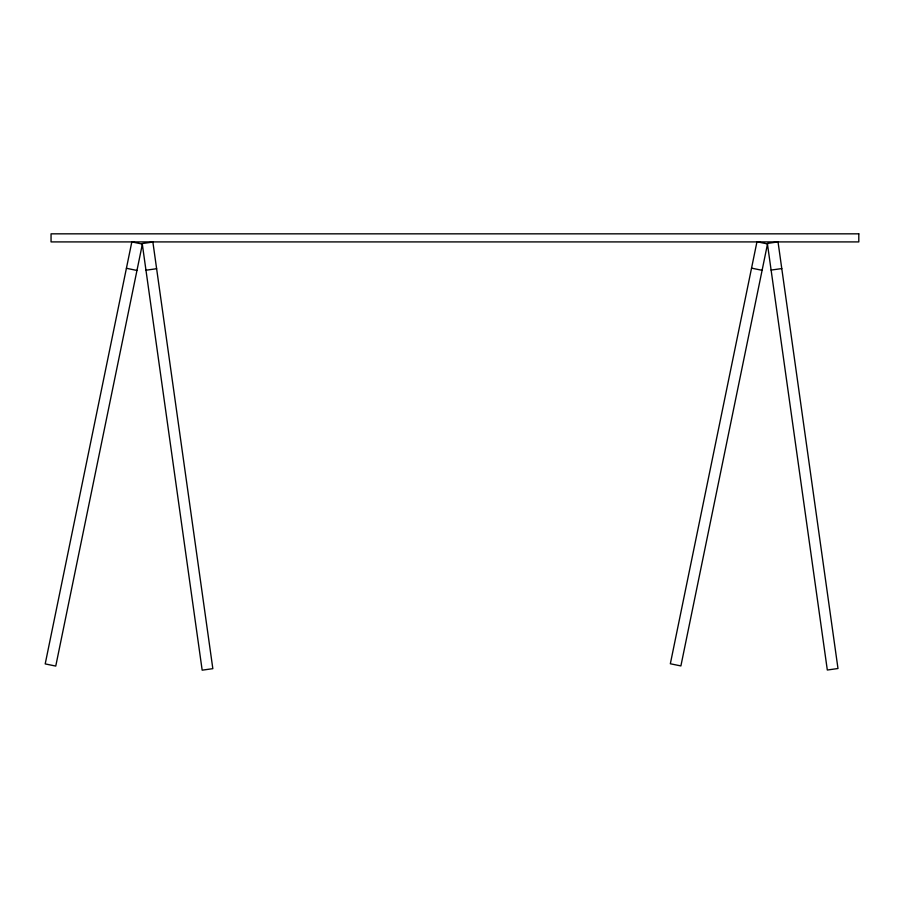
<?xml version="1.0" encoding="UTF-8"?>
<svg xmlns="http://www.w3.org/2000/svg" width="904" height="904" viewBox="0 0 904 904"><rect width="100%" height="100%" fill="white"/><g stroke="black" fill="none" stroke-linecap="round" stroke-linejoin="round"><path stroke-width="1.36" d="M145.962 270.217L156.629 268.725M771.112 270.07L781.768 268.578M751.552 268.138L762.106 270.307M126.413 268.285L136.956 270.454M131.826 241.91L45.2 663.909L55.754 666.078L142.38 244.08L131.826 241.91M756.964 241.763L670.339 663.762L680.893 665.932L767.519 243.933L756.964 241.763M152.878 242.057L142.222 243.56L202.168 670.169L212.835 668.666L152.878 242.057M778.028 241.91L767.36 243.413L827.318 670.022L837.985 668.519L778.028 241.91M858.8 233.831L51.053 233.831L51.053 241.91L858.8 241.91L858.8 233.831"/></g></svg>
